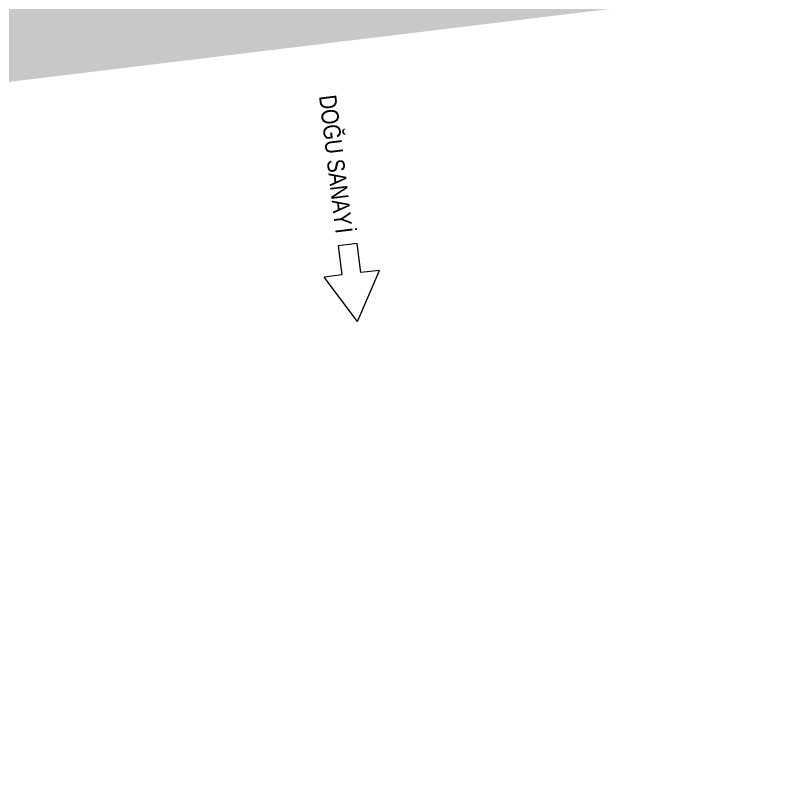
# Model space of a CAD drawing. Header units: metres. Extents: x 400403 to 400526, y 4543947 to 4544120.
# Drawn here: x 400467.5 to 400476.46, y 4543963.68 to 4543972.72 of the extents above; entities that cross this region are included whole.
import ezdxf

# ---------------------------------------------------------------- set-up
doc = ezdxf.new("R2010")
doc.units = ezdxf.units.M
doc.layers.add('A-----NOP', color=7, linetype='Continuous', lineweight=5)
doc.layers.add('A-DETLGEM', color=7, linetype='Continuous', lineweight=13)
doc.styles.add('Arial Narrow_1', font='Arial Narrow.ttf', dxfattribs={"height": 0.2})

# ---------------------------------------------------------------- blocks, each defined once
blk = doc.blocks.new('D_GEN_DIRECTION ARROW-200-2mm - D_GEN_DIRECTION ARROW-1-970358-PERON KAT _1_10 _-3_21_ KOTU TUĞLA DUVAR PLANI - 2_2')
at = {"layer": 'A-----NOP'}
for p, q in [((-0.006574, 0.001582), (-0.000985, 0.004809)), ((-0.000985, 0.002757), (-0.000985, 0.004809)), ((0.002426, 0.002757), (-0.000985, 0.002757)), ((0.002426, 0.000535), (0.002426, 0.002757)), ((-0.006574, 0.001582), (-0.000985, -0.001644)), ((-0.000985, 0.000535), (0.002426, 0.000535)), ((-0.000985, -0.001644), (-0.000985, 0.000535))]:
    blk.add_line(p, q, dxfattribs=at)

msp = doc.modelspace()

# ---------------------------------------------------------------- hatches: boundary and pattern name
at = {"layer": 'A-DETLGEM', "lineweight": 5, "true_color": 0x787878}
h = msp.add_hatch(dxfattribs=at)
h.set_pattern_fill('FP_5', color=8, angle=-47.076006, style=0, pattern_type=2)
h.set_pattern_definition([(357.924, (400397.92558, 4544091.3111), (0.2588922, 0.2407796), [0.25, -0.25]), (357.924, (400397.92828, 4544091.4051), (0.2588922, 0.2407796), [0.25, -0.25]), (357.924, (400397.9324, 4544091.49906), (0.2588922, 0.2407796), [0.25, -0.25]), (87.924, (400397.9646, 4544091.52902), (-0.2407796, 0.2588922), [0.25, -0.25]), (87.924, (400398.05789, 4544091.52564), (-0.2407796, 0.2588922), [0.25, -0.25]), (87.924, (400398.15258, 4544091.5222), (-0.2407796, 0.2588922), [0.25, -0.25])])
h.paths.add_polyline_path([(400451.67585, 4543963.68459), (400452.66856, 4543963.80515), (400452.08749, 4543968.58999), (400451.74005, 4543968.5478), (400443.02158, 4544040.3412), (400440.87811, 4544042.64591), (400440.27602, 4544047.60391), (400439.3709, 4544046.76212), (400439.92457, 4544042.20281), (400442.06805, 4544039.8981), (400450.86789, 4543967.43454), (400451.21534, 4543967.47673), (400451.65523, 4543963.85441)], flags=0)
h.paths.add_polyline_path([(400459.28466, 4543964.60859), (400460.27737, 4543964.72915), (400459.81807, 4543968.51136), (400462.88344, 4543968.88361), (400462.11191, 4543975.23694), (400465.88419, 4543975.69504), (400466.35435, 4543971.82348), (400475.86714, 4543972.9787), (400475.39698, 4543976.85025), (400479.16927, 4543977.30835), (400479.94081, 4543970.95503), (400482.98317, 4543971.32449), (400483.44247, 4543967.54228), (400484.43518, 4543967.66283), (400483.85532, 4543972.43775), (400480.81296, 4543972.06829), (400480.04142, 4543978.42161), (400474.28372, 4543977.72241), (400474.75388, 4543973.85085), (400467.2265, 4543972.93674), (400466.75635, 4543976.8083), (400460.99865, 4543976.10909), (400461.77018, 4543969.75577), (400458.70481, 4543969.38351), (400459.03911, 4543966.6306)], flags=0)
h.paths.add_polyline_path([(400460.07931, 4543983.64298), (400465.8366, 4543984.34214), (400464.7685, 4543993.13752), (400459.03025, 4543992.44068), (400460.04078, 4543983.96613)], flags=0)
h.paths.add_polyline_path([(400460.95361, 4543984.7565), (400460.14136, 4543991.56826), (400463.89635, 4543992.02426), (400464.72334, 4543985.21429), (400463.08832, 4543985.01574)], flags=0)
h.paths.add_polyline_path([(400458.13334, 4543999.97353), (400463.85994, 4544000.66895), (400462.93394, 4544008.2942), (400462.82097, 4544008.77927), (400462.71976, 4544009.26694), (400462.63036, 4544009.75691), (400462.55283, 4544010.24889), (400462.48595, 4544010.75428), (400462.43354, 4544011.23777), (400462.39186, 4544011.73408), (400462.36219, 4544012.23125), (400462.34413, 4544012.76476), (400462.33892, 4544013.22703), (400462.34534, 4544013.72504), (400462.3638, 4544014.22276), (400462.37926, 4544014.49751), (400462.40642, 4544014.77134), (400462.44524, 4544015.04377), (400462.49565, 4544015.3143), (400462.55754, 4544015.58243), (400462.63082, 4544015.84768), (400462.71535, 4544016.10956), (400462.81097, 4544016.36759), (400462.91751, 4544016.62131), (400463.03477, 4544016.87026), (400463.16255, 4544017.11398), (400463.3006, 4544017.35202), (400463.44869, 4544017.58396), (400463.60653, 4544017.80938), (400463.77385, 4544018.02785), (400454.76447, 4544027.71496), (400458.0599, 4544000.57829)], flags=0)
h.paths.add_polyline_path([(400473.37052, 4543985.25552), (400479.12819, 4543985.95472), (400478.05992, 4543994.75158), (400472.30222, 4543994.05238), (400472.43155, 4543992.9874), (400472.63056, 4543992.91332), (400472.82499, 4543992.82791), (400473.01418, 4543992.73146), (400473.19751, 4543992.62428), (400473.37437, 4543992.50674), (400473.54417, 4543992.37922), (400473.70636, 4543992.24213), (400473.8604, 4543992.09595), (400474.00576, 4543991.94115), (400474.14199, 4543991.77824), (400474.26861, 4543991.60777), (400474.38523, 4543991.43029), (400474.49143, 4543991.2464), (400474.58689, 4543991.0567), (400474.67127, 4543990.86183), (400474.7443, 4543990.66242), (400474.80574, 4543990.45915), (400474.85539, 4543990.25268), (400474.89307, 4543990.04369), (400474.91868, 4543989.83288), (400474.93215, 4543989.6137), (400474.93333, 4543989.40859), (400474.92233, 4543989.19652), (400474.89914, 4543988.98543), (400474.86386, 4543988.77602), (400474.81658, 4543988.56899), (400474.75748, 4543988.36503), (400474.68674, 4543988.1648), (400474.6046, 4543987.96897), (400474.51133, 4543987.77819), (400474.40723, 4543987.59309), (400474.29267, 4543987.41429), (400474.16801, 4543987.24237), (400474.03366, 4543987.07791), (400473.89008, 4543986.92145), (400473.73773, 4543986.77351), (400473.57712, 4543986.63458), (400473.40879, 4543986.50512), (400473.23329, 4543986.38555), (400473.27719, 4543986.02404)], flags=0)
h.paths.add_polyline_path([(400459.00549, 4544001.08678), (400456.1282, 4544024.78027), (400462.48896, 4544017.94102), (400462.33579, 4544017.68415), (400462.19306, 4544017.42134), (400462.06099, 4544017.15302), (400461.93979, 4544016.87961), (400461.82967, 4544016.60155), (400461.73079, 4544016.3193), (400461.64332, 4544016.03331), (400461.5674, 4544015.74404), (400461.50316, 4544015.45195), (400461.45068, 4544015.15752), (400461.41007, 4544014.86122), (400461.38138, 4544014.56353), (400461.36467, 4544014.26493), (400461.34562, 4544013.7487), (400461.33892, 4544013.23216), (400461.34458, 4544012.71561), (400461.36258, 4544012.19935), (400461.39292, 4544011.68366), (400461.43558, 4544011.16884), (400461.49053, 4544010.65519), (400461.55775, 4544010.143), (400461.63719, 4544009.63257), (400461.72882, 4544009.12418), (400461.83257, 4544008.61812), (400461.9484, 4544008.11469), (400462.74668, 4544001.54111), (400461.08261, 4544001.33903)], flags=0)
h.paths.add_polyline_path([(400491.05129, 4543968.46628), (400492.04399, 4543968.58683), (400491.58469, 4543972.36904), (400491.95679, 4543972.41423), (400490.02336, 4543988.33535), (400492.15577, 4543986.04254), (400485.24225, 4544042.97288), (400484.08361, 4544044.21867), (400490.79204, 4543988.97722), (400488.65963, 4543991.27004), (400490.84353, 4543973.28638), (400490.47143, 4543973.2412), (400490.91157, 4543969.61678)], flags=0)
h.paths.add_polyline_path([(400474.80109, 4543986.43659), (400474.95312, 4543986.62294), (400475.09541, 4543986.81684), (400475.22757, 4543987.01778), (400475.34925, 4543987.22524), (400475.46014, 4543987.43865), (400475.55994, 4543987.65747), (400475.64839, 4543987.88112), (400475.72526, 4543988.10901), (400475.79035, 4543988.34055), (400475.84348, 4543988.57511), (400475.88452, 4543988.81209), (400475.91336, 4543989.05086), (400475.92992, 4543989.29079), (400475.93415, 4543989.53126), (400475.92606, 4543989.77163), (400475.90565, 4543990.01127), (400475.87298, 4543990.24955), (400475.82814, 4543990.48584), (400475.77125, 4543990.71952), (400475.70246, 4543990.94997), (400475.62194, 4543991.1766), (400475.5299, 4543991.3988), (400475.4266, 4543991.61599), (400475.3123, 4543991.8276), (400475.1873, 4543992.03307), (400475.05194, 4543992.23187), (400474.90656, 4543992.42346), (400474.75155, 4543992.60735), (400474.58731, 4543992.78305), (400474.41429, 4543992.9501), (400474.23293, 4543993.10806), (400474.04371, 4543993.25651), (400477.18776, 4543993.63832), (400478.01493, 4543986.82687), (400475.51469, 4543986.52325)], flags=0)
h.paths.add_polyline_path([(400471.36807, 4544001.57657), (400477.14255, 4544002.27781), (400476.95041, 4544003.86009), (400470.38634, 4544010.91794), (400471.35839, 4544001.66867)], flags=0)
h.paths.add_polyline_path([(400472.25637, 4544002.69179), (400471.69392, 4544008.04362), (400475.99687, 4544003.41699), (400476.02929, 4544003.14997), (400473.75675, 4544002.87399)], flags=0)

# ---------------------------------------------------------------- block references
at = {"layer": 'A-----NOP', "xscale": 99.9999999991027, "yscale": 99.9999999991027, "zscale": 99.9999999991027, "rotation": 96.92399395769608}
msp.add_blockref('D_GEN_DIRECTION ARROW-200-2mm - D_GEN_DIRECTION ARROW-1-970358-PERON KAT _1_10 _-3_21_ KOTU TUĞLA DUVAR PLANI - 2_2', (400471.55228, 4543969.84177), dxfattribs=at)

# ---------------------------------------------------------------- texts
at = {"layer": 'A-----NOP', "char_height": 0.2, "attachment_point": 1, "rotation": 276.923994, "style": 'Arial Narrow_1'}
for s, insert, width in [('DO', (400471.22467, 4543971.81365), 0.4168775), ('\\fArial Narrow|b0|i0|c162|p34|;Ğ', (400471.26614, 4543971.4722), 0.2164556), ('U SANAY', (400471.28767, 4543971.2949), 1.2506325), ('\\fArial Narrow|b0|i0|c162|p34|;İ', (400471.41206, 4543970.27055), 0.0801687)]:
    msp.add_mtext(s, dxfattribs=dict(at, insert=insert, width=width))

doc.saveas('drawing.dxf')
